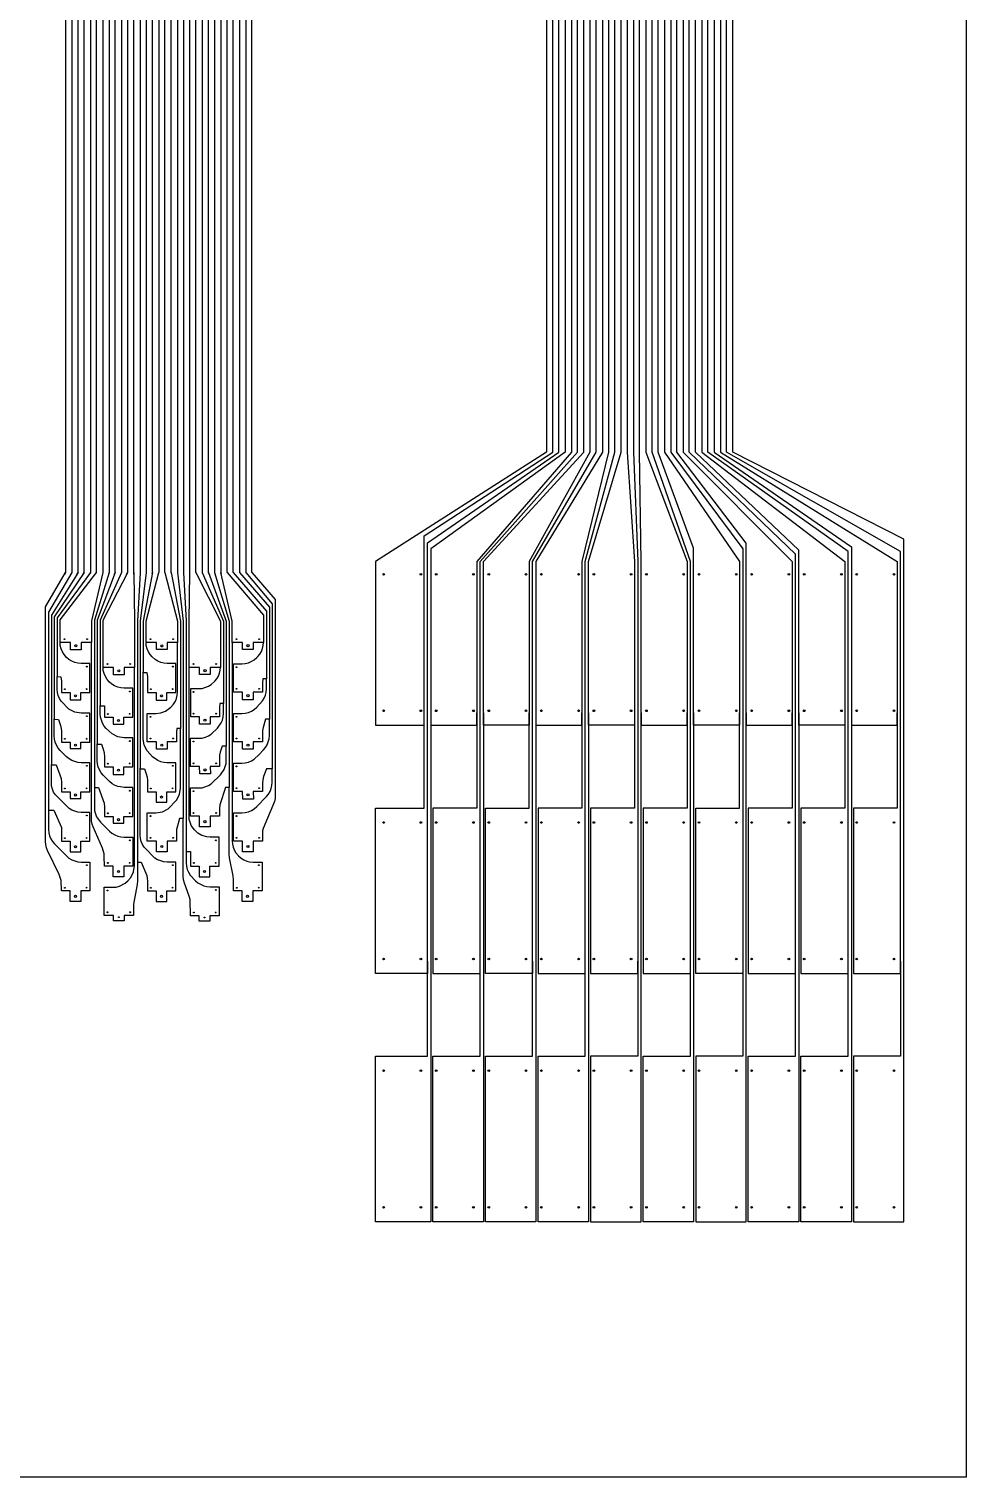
# Model space of a CAD drawing. Header units: inches. Extents: x 12.5 to 52.5, y 12.5 to 82.5.
# Drawn here: x 29.88 to 52.52, y 12.47 to 47.47 of the extents above; entities that cross this region are included whole.
import ezdxf

# ---------------------------------------------------------------- set-up
doc = ezdxf.new("R2010")
doc.units = ezdxf.units.IN
doc.header["$MEASUREMENT"] = 0
doc.layers.add('Foil', color=5, linetype='Continuous')

msp = doc.modelspace()

# ---------------------------------------------------------------- linework, layer by layer
at = {"layer": 'Foil'}
for p, q in [((52.515, 82.466), (52.515, 12.466)), ((42.38, 64.236), (42.38, 37.236)), ((42.53, 37.236), (42.53, 64.236)), ((42.68, 37.236), (42.68, 64.236)), ((42.83, 64.236), (42.83, 37.236)), ((42.98, 64.236), (42.98, 37.236)), ((43.13, 37.236), (43.13, 64.236)), ((43.28, 37.236), (43.28, 64.236)), ((43.43, 64.236), (43.43, 37.236)), ((43.58, 37.236), (43.58, 64.236)), ((43.73, 64.236), (43.73, 37.236)), ((43.88, 64.236), (43.88, 37.236)), ((44.03, 37.236), (44.03, 64.236)), ((44.18, 37.236), (44.18, 64.236)), ((44.33, 64.236), (44.33, 37.236)), ((44.48, 64.236), (44.48, 37.236)), ((44.63, 37.236), (44.63, 64.236)), ((44.78, 64.236), (44.78, 37.236)), ((44.93, 37.236), (44.93, 64.236)), ((45.08, 37.236), (45.08, 64.236)), ((45.23, 64.236), (45.23, 37.236)), ((45.38, 64.236), (45.38, 37.236)), ((45.53, 37.236), (45.53, 64.236)), ((45.68, 64.236), (45.68, 37.236)), ((45.83, 37.236), (45.83, 64.236)), ((45.98, 37.236), (45.98, 64.236)), ((46.13, 64.236), (46.13, 37.236)), ((46.28, 37.236), (46.28, 64.236)), ((46.43, 64.236), (46.43, 37.236)), ((46.58, 64.236), (46.58, 37.236)), ((46.73, 37.236), (46.73, 64.236)), ((46.88, 37.236), (46.88, 64.236)), ((30.762, 61.331), (30.762, 34.331)), ((30.912, 61.331), (30.912, 34.331)), ((31.062, 34.331), (31.062, 61.331)), ((31.212, 34.331), (31.212, 61.331)), ((31.362, 61.331), (31.362, 34.331)), ((31.512, 34.331), (31.512, 61.331)), ((31.662, 61.331), (31.662, 34.331)), ((31.812, 61.331), (31.812, 34.331)), ((31.962, 34.331), (31.962, 61.331)), ((32.112, 61.331), (32.112, 34.331)), ((32.262, 34.331), (32.262, 61.331)), ((32.412, 34.331), (32.412, 61.331)), ((32.562, 61.331), (32.562, 34.331)), ((32.712, 61.331), (32.712, 34.331)), ((32.862, 34.331), (32.862, 61.331)), ((33.012, 61.331), (33.012, 34.331)), ((33.162, 34.331), (33.162, 61.331)), ((33.312, 34.331), (33.312, 61.331)), ((33.462, 61.331), (33.462, 34.331)), ((33.612, 61.331), (33.612, 34.331)), ((33.762, 34.331), (33.762, 61.331)), ((33.912, 34.331), (33.912, 61.331)), ((34.062, 61.331), (34.062, 34.331)), ((34.212, 34.331), (34.212, 61.331)), ((34.362, 61.331), (34.362, 34.331)), ((34.512, 61.331), (34.512, 34.331)), ((34.662, 34.331), (34.662, 61.331)), ((34.812, 34.331), (34.812, 61.331)), ((34.962, 61.331), (34.962, 34.331)), ((35.112, 61.331), (35.112, 34.331)), ((35.262, 34.331), (35.262, 61.331)), ((42.38, 37.236), (38.245, 34.598)), ((39.425, 35.215), (42.53, 37.236)), ((39.505, 35.048), (42.68, 37.236)), ((42.83, 37.236), (39.585, 34.897)), ((42.98, 37.236), (40.695, 34.598)), ((40.775, 34.598), (43.13, 37.236)), ((40.855, 34.598), (43.28, 37.236)), ((43.43, 37.236), (41.965, 34.598)), ((42.045, 34.598), (43.58, 37.236)), ((43.73, 37.236), (42.125, 34.598)), ((43.88, 37.236), (43.235, 34.598)), ((43.315, 34.598), (44.03, 37.236)), ((43.395, 34.598), (44.18, 37.236)), ((44.33, 37.236), (44.505, 34.598)), ((44.48, 37.236), (44.585, 34.598)), ((44.665, 34.598), (44.63, 37.236)), ((44.78, 37.236), (45.775, 34.598)), ((45.855, 34.598), (44.93, 37.236)), ((45.935, 34.917), (45.08, 37.236)), ((45.23, 37.236), (47.045, 34.598)), ((45.38, 37.236), (47.125, 34.897)), ((47.205, 35.037), (45.53, 37.236)), ((45.68, 37.236), (48.315, 34.598)), ((48.395, 34.768), (45.83, 37.236)), ((48.475, 34.869), (45.98, 37.236)), ((46.13, 37.236), (49.585, 34.598)), ((49.665, 34.837), (46.28, 37.236)), ((46.43, 37.236), (49.745, 34.945)), ((46.58, 37.236), (50.855, 34.598)), ((50.935, 34.835), (46.73, 37.236)), ((51.015, 35.132), (46.88, 37.236)), ((39.425, 30.636), (39.425, 35.215)), ((39.505, 24.636), (39.505, 35.048)), ((47.205, 30.636), (47.205, 35.037)), ((51.015, 18.636), (51.015, 35.132)), ((39.585, 34.897), (39.585, 30.636)), ((45.935, 30.636), (45.935, 34.917)), ((47.125, 34.897), (47.125, 24.636)), ((48.395, 24.636), (48.395, 34.768)), ((48.475, 30.636), (48.475, 34.869)), ((49.665, 24.636), (49.665, 34.837)), ((49.745, 34.945), (49.745, 30.636)), ((50.935, 24.636), (50.935, 34.835)), ((30.277, 33.501), (30.762, 34.331)), ((30.912, 34.331), (30.348, 33.373)), ((31.062, 34.331), (30.418, 33.298)), ((31.212, 34.331), (30.488, 33.258)), ((31.362, 34.331), (30.558, 33.233)), ((30.628, 33.185), (31.512, 34.331)), ((30.762, 34.331), (30.737, 34.288)), ((30.912, 34.331), (30.884, 34.283)), ((31.03, 34.28), (31.062, 34.331)), ((31.187, 34.293), (31.212, 34.331)), ((31.362, 34.331), (31.327, 34.283)), ((31.662, 34.331), (31.387, 33.163)), ((31.812, 34.331), (31.457, 33.174)), ((31.49, 34.302), (31.512, 34.331)), ((31.962, 34.331), (31.527, 33.178)), ((32.112, 34.331), (31.597, 33.174)), ((31.662, 34.331), (31.653, 34.291)), ((31.667, 33.174), (32.262, 34.331)), ((31.812, 34.331), (31.802, 34.297)), ((31.946, 34.289), (31.962, 34.331)), ((32.112, 34.331), (32.098, 34.299)), ((32.237, 34.283), (32.262, 34.331)), ((32.412, 34.286), (32.412, 34.331)), ((32.412, 34.331), (32.426, 33.151)), ((32.562, 34.331), (32.496, 33.151)), ((32.562, 34.331), (32.56, 34.293)), ((32.712, 34.331), (32.566, 33.151)), ((32.862, 34.331), (32.636, 33.151)), ((32.706, 33.151), (33.012, 34.331)), ((32.712, 34.331), (32.708, 34.299)), ((32.856, 34.298), (32.862, 34.331)), ((33.012, 34.331), (33.006, 34.31)), ((33.167, 34.312), (33.162, 34.331)), ((33.162, 34.331), (33.465, 33.151)), ((33.315, 34.312), (33.312, 34.331)), ((33.312, 34.331), (33.535, 33.151)), ((33.462, 34.331), (33.464, 34.31)), ((33.462, 34.331), (33.605, 33.151)), ((33.612, 34.331), (33.613, 34.315)), ((33.612, 34.331), (33.675, 33.151)), ((33.745, 33.151), (33.762, 34.331)), ((33.762, 34.321), (33.762, 34.331)), ((33.92, 34.315), (33.912, 34.331)), ((33.912, 34.331), (34.504, 33.151)), ((34.062, 34.331), (34.071, 34.31)), ((34.062, 34.331), (34.574, 33.151)), ((34.221, 34.307), (34.212, 34.331)), ((34.212, 34.331), (34.644, 33.151)), ((34.362, 34.331), (34.369, 34.306)), ((34.362, 34.331), (34.714, 33.151)), ((34.512, 34.331), (34.518, 34.302)), ((34.784, 33.151), (34.512, 34.331)), ((34.673, 34.318), (34.662, 34.331)), ((34.662, 34.331), (35.544, 33.298)), ((34.826, 34.314), (34.812, 34.331)), ((34.812, 34.331), (35.614, 33.395)), ((34.962, 34.331), (34.977, 34.313)), ((34.962, 34.331), (35.684, 33.492)), ((35.112, 34.331), (35.128, 34.312)), ((35.112, 34.331), (35.754, 33.575)), ((35.298, 34.289), (35.262, 34.331)), ((35.262, 34.331), (35.824, 33.672)), ((38.245, 34.598), (38.245, 30.636)), ((40.695, 34.598), (40.695, 30.636)), ((40.775, 24.636), (40.775, 34.598)), ((40.855, 30.636), (40.855, 34.598)), ((41.965, 34.598), (41.965, 30.636)), ((42.045, 24.636), (42.045, 34.598)), ((42.125, 34.598), (42.125, 30.636)), ((43.235, 34.598), (43.235, 30.636)), ((43.315, 24.636), (43.315, 34.598)), ((43.395, 30.636), (43.395, 34.598)), ((44.505, 34.598), (44.505, 30.636)), ((44.585, 34.598), (44.585, 24.636)), ((44.665, 30.636), (44.665, 34.598)), ((45.775, 34.598), (45.775, 30.636)), ((45.855, 24.636), (45.855, 34.598)), ((47.045, 34.598), (47.045, 30.636)), ((48.315, 34.598), (48.315, 30.636)), ((49.585, 34.598), (49.585, 30.636)), ((50.855, 34.598), (50.855, 30.636)), ((35.824, 33.672), (35.824, 28.933)), ((30.277, 27.826), (30.277, 33.501)), ((30.348, 33.373), (30.348, 28.581)), ((30.418, 33.298), (30.418, 29.68)), ((30.488, 33.258), (30.488, 30.78)), ((35.544, 33.298), (35.543, 32.636)), ((35.614, 33.395), (35.614, 31.759)), ((35.684, 33.492), (35.684, 30.78)), ((35.754, 33.575), (35.754, 29.581)), ((30.558, 33.233), (30.558, 31.812)), ((30.628, 32.636), (30.628, 33.185)), ((31.387, 33.163), (31.387, 32.636)), ((31.457, 33.174), (31.457, 29.13)), ((31.527, 33.178), (31.527, 30.18)), ((31.597, 33.174), (31.597, 31.104)), ((31.667, 32.036), (31.667, 33.174)), ((32.426, 33.151), (32.426, 32.036)), ((32.496, 33.151), (32.497, 27.33)), ((32.566, 33.151), (32.566, 29.581)), ((32.636, 33.151), (32.636, 31.911)), ((32.706, 32.635), (32.706, 33.151)), ((33.465, 33.151), (33.465, 32.636)), ((33.535, 33.151), (33.535, 30.559)), ((33.605, 33.151), (33.605, 28.38)), ((33.675, 33.151), (33.675, 27.588)), ((33.745, 32.036), (33.745, 33.151)), ((34.504, 33.151), (34.504, 32.036)), ((34.574, 33.151), (34.574, 31.159)), ((34.644, 33.151), (34.644, 30.13)), ((34.714, 33.151), (34.714, 29.13)), ((34.784, 32.636), (34.784, 33.151)), ((30.628, 32.636), (30.628, 32.639)), ((30.634, 32.561), (30.628, 32.636)), ((30.88, 32.636), (30.628, 32.636)), ((30.652, 32.486), (30.634, 32.561)), ((30.88, 32.458), (30.88, 32.636)), ((31.387, 32.636), (31.137, 32.636)), ((31.137, 32.636), (31.137, 32.458)), ((31.387, 32.636), (31.387, 32.649)), ((31.387, 28.385), (31.387, 32.636)), ((32.706, 32.635), (32.706, 32.637)), ((32.958, 32.636), (32.706, 32.635)), ((32.712, 32.562), (32.706, 32.635)), ((32.731, 32.485), (32.712, 32.562)), ((32.958, 32.468), (32.958, 32.636)), ((33.465, 32.636), (33.215, 32.636)), ((33.215, 32.636), (33.215, 32.468)), ((33.465, 32.636), (33.465, 32.651)), ((33.465, 31.445), (33.465, 32.636)), ((34.784, 32.644), (34.784, 27.84)), ((35.037, 32.636), (34.784, 32.636)), ((35.038, 32.466), (35.037, 32.636)), ((35.543, 32.636), (35.294, 32.636)), ((35.294, 32.636), (35.294, 32.466)), ((35.52, 32.493), (35.537, 32.566)), ((35.537, 32.566), (35.543, 32.636)), ((35.543, 32.636), (35.543, 32.64)), ((30.683, 32.412), (30.652, 32.486)), ((30.724, 32.345), (30.683, 32.412)), ((30.783, 32.277), (30.724, 32.345)), ((30.843, 32.227), (30.783, 32.277)), ((30.91, 32.185), (30.843, 32.227)), ((31.137, 32.458), (30.88, 32.458)), ((32.761, 32.412), (32.731, 32.485)), ((32.802, 32.345), (32.761, 32.412)), ((32.852, 32.287), (32.802, 32.345)), ((32.922, 32.226), (32.852, 32.287)), ((32.988, 32.186), (32.922, 32.226)), ((33.215, 32.468), (32.958, 32.468)), ((35.294, 32.466), (35.038, 32.466)), ((35.259, 32.182), (35.32, 32.22)), ((35.32, 32.22), (35.379, 32.273)), ((35.379, 32.273), (35.403, 32.297)), ((35.403, 32.297), (35.452, 32.356)), ((35.452, 32.356), (35.491, 32.421)), ((35.491, 32.421), (35.52, 32.493)), ((30.983, 32.155), (30.91, 32.185)), ((31.059, 32.137), (30.983, 32.155)), ((31.137, 32.131), (31.059, 32.137)), ((31.35, 32.131), (31.137, 32.131)), ((31.35, 31.431), (31.35, 32.131)), ((31.667, 32.036), (31.667, 32.046)), ((31.673, 31.961), (31.667, 32.036)), ((31.919, 32.036), (31.667, 32.036)), ((31.692, 31.885), (31.673, 31.961)), ((31.722, 31.811), (31.692, 31.885)), ((31.92, 31.859), (31.919, 32.036)), ((32.177, 31.859), (31.92, 31.859)), ((32.426, 32.036), (32.176, 32.036)), ((32.176, 32.036), (32.177, 31.859)), ((32.426, 32.036), (32.426, 32.045)), ((32.426, 27.245), (32.426, 32.036)), ((32.636, 31.911), (32.636, 31.924)), ((32.636, 30.31), (32.636, 31.911)), ((32.636, 31.911), (32.728, 31.909)), ((32.728, 31.909), (32.738, 31.806)), ((33.061, 32.155), (32.988, 32.186)), ((33.138, 32.137), (33.061, 32.155)), ((33.216, 32.131), (33.138, 32.137)), ((33.428, 32.131), (33.216, 32.131)), ((33.428, 31.431), (33.428, 32.131)), ((33.745, 32.036), (33.745, 32.04)), ((33.745, 28.44), (33.745, 32.036)), ((33.998, 32.036), (33.745, 32.036)), ((34, 31.867), (33.998, 32.036)), ((34.257, 31.867), (34, 31.867)), ((34.504, 32.036), (34.255, 32.036)), ((34.255, 32.036), (34.257, 31.867)), ((34.452, 31.822), (34.481, 31.893)), ((34.481, 31.893), (34.499, 31.97)), ((34.499, 31.97), (34.504, 32.036)), ((34.504, 32.036), (34.504, 32.042)), ((34.821, 31.436), (34.821, 32.121)), ((34.821, 32.121), (35.02, 32.121)), ((35.02, 32.121), (35.1, 32.127)), ((35.1, 32.127), (35.177, 32.146)), ((35.177, 32.146), (35.259, 32.182)), ((30.558, 31.812), (30.558, 31.818)), ((30.558, 31.51), (30.558, 31.812)), ((30.558, 31.812), (30.649, 31.81)), ((30.564, 31.432), (30.558, 31.51)), ((30.649, 31.81), (30.66, 31.704)), ((30.66, 31.704), (30.66, 31.431)), ((31.763, 31.745), (31.722, 31.811)), ((31.823, 31.677), (31.763, 31.745)), ((31.882, 31.626), (31.823, 31.677)), ((31.945, 31.588), (31.882, 31.626)), ((32.023, 31.555), (31.945, 31.588)), ((32.098, 31.537), (32.023, 31.555)), ((32.177, 31.531), (32.098, 31.537)), ((32.389, 31.531), (32.177, 31.531)), ((32.389, 30.831), (32.389, 31.531)), ((32.738, 31.806), (32.738, 31.431)), ((33.785, 30.836), (33.785, 31.521)), ((33.785, 31.521), (33.981, 31.521)), ((33.981, 31.521), (34.061, 31.527)), ((34.061, 31.527), (34.213, 31.578)), ((34.213, 31.578), (34.279, 31.619)), ((34.279, 31.619), (34.367, 31.701)), ((34.367, 31.701), (34.413, 31.757)), ((34.413, 31.757), (34.452, 31.822)), ((35.525, 31.758), (35.517, 31.667)), ((35.517, 31.667), (35.517, 31.436)), ((35.614, 31.759), (35.525, 31.758)), ((35.605, 31.429), (35.614, 31.517)), ((35.614, 31.759), (35.614, 31.764)), ((35.614, 31.517), (35.614, 31.759)), ((30.583, 31.354), (30.564, 31.432)), ((30.612, 31.283), (30.583, 31.354)), ((30.654, 31.215), (30.612, 31.283)), ((30.843, 31.027), (30.654, 31.215)), ((30.66, 31.431), (30.87, 31.431)), ((30.87, 31.431), (30.869, 31.249)), ((30.869, 31.249), (31.126, 31.249)), ((31.126, 31.249), (31.127, 31.431)), ((31.127, 31.431), (31.35, 31.431)), ((32.738, 31.431), (32.948, 31.431)), ((32.948, 31.431), (32.95, 31.245)), ((32.95, 31.245), (33.207, 31.245)), ((33.207, 31.245), (33.205, 31.431)), ((33.205, 31.431), (33.428, 31.431)), ((33.301, 31.073), (33.369, 31.15)), ((33.369, 31.15), (33.413, 31.222)), ((33.413, 31.222), (33.439, 31.286)), ((33.439, 31.286), (33.459, 31.366)), ((33.459, 31.366), (33.465, 31.445)), ((34.486, 31.159), (34.478, 31.067)), ((34.574, 31.159), (34.486, 31.159)), ((34.574, 31.159), (34.574, 31.184)), ((34.574, 30.917), (34.574, 31.159)), ((35.037, 31.436), (34.821, 31.436)), ((35.039, 31.252), (35.037, 31.436)), ((35.296, 31.252), (35.039, 31.252)), ((35.517, 31.436), (35.294, 31.436)), ((35.294, 31.436), (35.296, 31.252)), ((35.379, 31.073), (35.521, 31.227)), ((35.521, 31.227), (35.561, 31.294)), ((35.561, 31.294), (35.59, 31.365)), ((35.59, 31.365), (35.605, 31.429)), ((30.982, 30.956), (30.843, 31.027)), ((31.137, 30.931), (30.982, 30.956)), ((31.35, 30.931), (31.137, 30.931)), ((31.35, 30.231), (31.35, 30.931)), ((31.597, 31.104), (31.597, 31.116)), ((31.597, 30.91), (31.597, 31.104)), ((31.597, 31.104), (31.699, 31.104)), ((31.603, 30.832), (31.597, 30.91)), ((31.651, 30.683), (31.603, 30.832)), ((31.699, 31.104), (31.699, 30.831)), ((31.699, 30.831), (31.909, 30.831)), ((31.909, 30.831), (31.911, 30.663)), ((32.167, 30.663), (32.166, 30.831)), ((32.166, 30.831), (32.389, 30.831)), ((32.733, 30.236), (32.733, 30.921)), ((32.733, 30.921), (32.942, 30.921)), ((32.942, 30.921), (33.065, 30.938)), ((33.065, 30.938), (33.172, 30.977)), ((33.172, 30.977), (33.243, 31.022)), ((33.243, 31.022), (33.301, 31.073)), ((33.998, 30.836), (33.785, 30.836)), ((33.998, 30.664), (33.998, 30.836)), ((34.478, 30.836), (34.255, 30.836)), ((34.255, 30.836), (34.255, 30.664)), ((34.478, 31.067), (34.478, 30.836)), ((34.55, 30.763), (34.569, 30.841)), ((34.569, 30.841), (34.574, 30.917)), ((34.821, 30.236), (34.821, 30.921)), ((34.821, 30.921), (35.02, 30.921)), ((35.02, 30.921), (35.101, 30.927)), ((35.101, 30.927), (35.178, 30.946)), ((35.178, 30.946), (35.253, 30.978)), ((35.253, 30.978), (35.319, 31.02)), ((35.319, 31.02), (35.379, 31.073)), ((39.425, 30.636), (39.425, 30.936)), ((39.585, 30.936), (39.585, 30.636)), ((40.695, 30.636), (40.695, 30.936)), ((40.855, 30.936), (40.855, 30.636)), ((41.965, 30.636), (41.965, 30.936)), ((42.125, 30.936), (42.125, 30.636)), ((43.235, 30.636), (43.235, 30.936)), ((43.395, 30.936), (43.395, 30.636)), ((44.505, 30.936), (44.505, 30.636)), ((44.665, 30.936), (44.665, 30.636)), ((45.775, 30.636), (45.775, 30.936)), ((45.935, 30.936), (45.935, 30.636)), ((47.045, 30.636), (47.045, 30.936)), ((47.205, 30.936), (47.205, 30.636)), ((48.315, 30.636), (48.315, 30.936)), ((48.475, 30.936), (48.475, 30.636)), ((49.585, 30.936), (49.585, 30.636)), ((49.745, 30.936), (49.745, 30.636)), ((50.855, 30.636), (50.855, 30.936)), ((30.488, 30.78), (30.488, 30.789)), ((30.488, 30.38), (30.488, 30.78)), ((30.488, 30.78), (30.59, 30.779)), ((30.59, 30.779), (30.637, 30.632)), ((30.637, 30.632), (30.654, 30.558)), ((30.654, 30.558), (30.66, 30.482)), ((30.66, 30.482), (30.66, 30.231)), ((31.693, 30.616), (31.651, 30.683)), ((31.743, 30.557), (31.693, 30.616)), ((31.883, 30.426), (31.743, 30.557)), ((31.911, 30.663), (32.167, 30.663)), ((33.447, 30.559), (33.438, 30.467)), ((33.438, 30.467), (33.438, 30.236)), ((33.535, 30.559), (33.447, 30.559)), ((33.535, 30.559), (33.535, 30.564)), ((33.535, 29.117), (33.535, 30.559)), ((34.255, 30.664), (33.998, 30.664)), ((34.279, 30.419), (34.433, 30.569)), ((34.433, 30.569), (34.523, 30.696)), ((34.523, 30.696), (34.55, 30.763)), ((35.521, 30.512), (35.517, 30.444)), ((35.536, 30.58), (35.521, 30.512)), ((35.592, 30.78), (35.536, 30.58)), ((35.684, 30.78), (35.592, 30.78)), ((35.684, 30.78), (35.684, 30.792)), ((35.684, 30.389), (35.684, 30.78)), ((38.245, 30.636), (39.425, 30.636)), ((39.425, 28.636), (39.425, 30.636)), ((39.585, 30.636), (40.695, 30.636)), ((39.585, 30.636), (39.585, 18.636)), ((40.695, 30.636), (40.695, 28.636)), ((40.855, 30.636), (40.855, 18.636)), ((41.965, 30.636), (40.855, 30.636)), ((41.965, 28.636), (41.965, 30.636)), ((42.125, 30.636), (42.125, 18.636)), ((42.125, 30.636), (43.235, 30.636)), ((43.235, 30.636), (43.235, 28.636)), ((44.505, 30.636), (43.395, 30.636)), ((43.395, 30.636), (43.395, 18.636)), ((44.505, 30.636), (44.505, 28.636)), ((44.665, 18.636), (44.665, 30.636)), ((44.665, 30.636), (45.775, 30.636)), ((45.775, 30.636), (45.775, 28.636)), ((47.045, 30.636), (45.935, 30.636)), ((45.935, 30.636), (45.935, 18.636)), ((47.045, 28.636), (47.045, 30.636)), ((47.205, 18.636), (47.205, 30.636)), ((47.205, 30.636), (48.315, 30.636)), ((48.315, 30.636), (48.315, 28.636)), ((49.585, 30.636), (48.475, 30.636)), ((48.475, 30.636), (48.475, 18.636)), ((49.585, 30.636), (49.585, 28.636)), ((49.745, 30.636), (49.745, 18.636)), ((49.745, 30.636), (50.855, 30.636)), ((50.855, 30.636), (50.855, 28.636)), ((30.494, 30.301), (30.488, 30.38)), ((30.513, 30.224), (30.494, 30.301)), ((30.543, 30.152), (30.513, 30.224)), ((30.584, 30.085), (30.543, 30.152)), ((30.66, 30.231), (30.87, 30.231)), ((30.87, 30.231), (30.87, 30.077)), ((31.127, 30.077), (31.127, 30.231)), ((31.127, 30.231), (31.35, 30.231)), ((31.527, 30.18), (31.527, 30.191)), ((31.527, 29.78), (31.527, 30.18)), ((31.527, 30.18), (31.626, 30.18)), ((31.626, 30.18), (31.674, 30.036)), ((32.022, 30.355), (31.883, 30.426)), ((32.176, 30.331), (32.022, 30.355)), ((32.389, 30.331), (32.176, 30.331)), ((32.389, 29.631), (32.389, 30.331)), ((32.661, 30.154), (32.636, 30.31)), ((32.732, 30.016), (32.661, 30.154)), ((32.958, 30.236), (32.733, 30.236)), ((32.96, 30.057), (32.958, 30.236)), ((33.438, 30.236), (33.215, 30.236)), ((33.215, 30.236), (33.217, 30.057)), ((33.782, 29.636), (33.782, 30.321)), ((33.782, 30.321), (33.981, 30.321)), ((33.981, 30.321), (34.061, 30.327)), ((34.061, 30.327), (34.139, 30.346)), ((34.139, 30.346), (34.212, 30.377)), ((34.212, 30.377), (34.279, 30.419)), ((34.542, 30.13), (34.498, 29.983)), ((34.644, 30.13), (34.542, 30.13)), ((34.644, 30.13), (34.644, 30.138)), ((34.644, 29.789), (34.644, 30.13)), ((35.037, 30.236), (34.821, 30.236)), ((35.037, 30.055), (35.037, 30.236)), ((35.517, 30.236), (35.294, 30.236)), ((35.294, 30.236), (35.294, 30.055)), ((35.517, 30.444), (35.517, 30.236)), ((35.591, 30.099), (35.632, 30.167)), ((35.632, 30.167), (35.659, 30.234)), ((35.659, 30.234), (35.677, 30.311)), ((35.677, 30.311), (35.684, 30.389)), ((30.634, 30.027), (30.584, 30.085)), ((30.783, 29.877), (30.634, 30.027)), ((30.844, 29.826), (30.783, 29.877)), ((30.909, 29.786), (30.844, 29.826)), ((30.87, 30.077), (31.127, 30.077)), ((31.06, 29.737), (30.909, 29.786)), ((31.533, 29.701), (31.527, 29.78)), ((31.674, 30.036), (31.692, 29.961)), ((31.692, 29.961), (31.699, 29.879)), ((31.699, 29.879), (31.699, 29.631)), ((32.862, 29.877), (32.732, 30.016)), ((32.988, 29.786), (32.862, 29.877)), ((33.217, 30.057), (32.96, 30.057)), ((33.061, 29.755), (32.988, 29.786)), ((33.137, 29.737), (33.061, 29.755)), ((34.483, 29.913), (34.478, 29.841)), ((34.478, 29.841), (34.478, 29.636)), ((34.498, 29.983), (34.483, 29.913)), ((34.639, 29.713), (34.644, 29.789)), ((35.294, 30.055), (35.037, 30.055)), ((35.178, 29.746), (35.251, 29.777)), ((35.251, 29.777), (35.319, 29.82)), ((35.319, 29.82), (35.436, 29.931)), ((35.436, 29.931), (35.543, 30.041)), ((35.543, 30.041), (35.591, 30.099)), ((30.418, 29.68), (30.418, 29.691)), ((30.418, 29.25), (30.418, 29.68)), ((30.418, 29.68), (30.53, 29.68)), ((30.53, 29.68), (30.625, 29.441)), ((30.625, 29.441), (30.651, 29.349)), ((31.137, 29.731), (31.06, 29.737)), ((31.35, 29.731), (31.137, 29.731)), ((31.35, 29.031), (31.35, 29.731)), ((31.552, 29.625), (31.533, 29.701)), ((31.623, 29.485), (31.552, 29.625)), ((31.673, 29.427), (31.623, 29.485)), ((31.823, 29.277), (31.673, 29.427)), ((31.699, 29.631), (31.909, 29.631)), ((31.909, 29.631), (31.908, 29.449)), ((31.908, 29.449), (32.165, 29.449)), ((32.165, 29.449), (32.166, 29.631)), ((32.166, 29.631), (32.389, 29.631)), ((32.566, 29.581), (32.566, 29.597)), ((32.566, 27.98), (32.566, 29.581)), ((32.566, 29.581), (32.67, 29.58)), ((32.67, 29.58), (32.711, 29.463)), ((32.711, 29.463), (32.731, 29.382)), ((33.216, 29.731), (33.137, 29.737)), ((33.428, 29.731), (33.216, 29.731)), ((33.428, 29.031), (33.428, 29.731)), ((33.998, 29.636), (33.782, 29.636)), ((34.003, 29.459), (33.998, 29.636)), ((34.26, 29.459), (34.003, 29.459)), ((34.478, 29.636), (34.255, 29.636)), ((34.255, 29.636), (34.26, 29.459)), ((34.28, 29.22), (34.503, 29.441)), ((34.503, 29.441), (34.592, 29.566)), ((34.592, 29.566), (34.639, 29.713)), ((34.821, 29.036), (34.821, 29.721)), ((34.821, 29.721), (35.02, 29.721)), ((35.02, 29.721), (35.1, 29.727)), ((35.1, 29.727), (35.178, 29.746)), ((35.612, 29.58), (35.546, 29.394)), ((35.754, 29.581), (35.612, 29.58)), ((35.754, 29.581), (35.754, 29.585)), ((35.754, 29.261), (35.754, 29.581)), ((30.424, 29.172), (30.418, 29.25)), ((30.443, 29.094), (30.424, 29.172)), ((30.473, 29.022), (30.443, 29.094)), ((30.651, 29.349), (30.66, 29.256)), ((30.66, 29.256), (30.66, 29.031)), ((31.457, 29.139), (31.457, 28.65)), ((31.457, 29.13), (31.553, 29.13)), ((31.553, 29.13), (31.691, 28.75)), ((31.885, 29.224), (31.823, 29.277)), ((31.947, 29.187), (31.885, 29.224)), ((32.022, 29.155), (31.947, 29.187)), ((32.088, 29.145), (32.022, 29.155)), ((32.177, 29.131), (32.088, 29.145)), ((32.389, 29.131), (32.177, 29.131)), ((32.389, 28.431), (32.389, 29.131)), ((32.731, 29.382), (32.738, 29.299)), ((32.738, 29.299), (32.738, 29.031)), ((33.512, 28.966), (33.535, 29.117)), ((33.782, 28.436), (33.782, 29.121)), ((33.782, 29.121), (33.981, 29.121)), ((33.981, 29.121), (34.062, 29.127)), ((34.062, 29.127), (34.213, 29.178)), ((34.213, 29.178), (34.28, 29.22)), ((34.622, 29.13), (34.485, 28.713)), ((34.714, 29.13), (34.622, 29.13)), ((34.714, 29.13), (34.714, 29.139)), ((34.714, 27.528), (34.714, 29.13)), ((35.524, 29.314), (35.517, 29.227)), ((35.517, 29.227), (35.517, 29.036)), ((35.546, 29.394), (35.524, 29.314)), ((35.7, 29.036), (35.73, 29.11)), ((35.73, 29.11), (35.748, 29.184)), ((35.748, 29.184), (35.754, 29.261)), ((30.514, 28.955), (30.473, 29.022)), ((30.845, 28.625), (30.514, 28.955)), ((30.66, 29.031), (30.87, 29.031)), ((30.87, 29.031), (30.869, 28.867)), ((30.869, 28.867), (31.126, 28.867)), ((31.126, 28.867), (31.127, 29.031)), ((31.127, 29.031), (31.35, 29.031)), ((31.691, 28.75), (31.699, 28.659)), ((32.738, 29.031), (32.948, 29.031)), ((32.948, 29.031), (32.948, 28.776)), ((32.948, 28.776), (33.205, 28.776)), ((33.205, 28.776), (33.205, 29.031)), ((33.205, 29.031), (33.428, 29.031)), ((33.241, 28.62), (33.444, 28.829)), ((33.444, 28.829), (33.512, 28.966)), ((34.485, 28.713), (34.478, 28.627)), ((35.037, 29.036), (34.821, 29.036)), ((35.042, 28.852), (35.037, 29.036)), ((35.298, 28.852), (35.042, 28.852)), ((35.517, 29.036), (35.294, 29.036)), ((35.294, 29.036), (35.298, 28.852)), ((35.379, 28.673), (35.613, 28.913)), ((35.805, 28.797), (35.535, 28.144)), ((35.613, 28.913), (35.662, 28.973)), ((35.662, 28.973), (35.7, 29.036)), ((35.824, 28.866), (35.805, 28.797)), ((35.824, 28.933), (35.824, 28.866)), ((30.348, 28.59), (30.348, 28.12)), ((30.348, 28.581), (30.479, 28.581)), ((30.479, 28.581), (30.66, 28.169)), ((30.912, 28.584), (30.845, 28.625)), ((30.982, 28.556), (30.912, 28.584)), ((31.058, 28.537), (30.982, 28.556)), ((31.137, 28.531), (31.058, 28.537)), ((31.35, 28.531), (31.137, 28.531)), ((31.35, 27.831), (31.35, 28.531)), ((31.391, 28.321), (31.387, 28.385)), ((31.457, 28.65), (31.463, 28.572)), ((31.463, 28.572), (31.482, 28.495)), ((31.482, 28.495), (31.512, 28.422)), ((31.512, 28.422), (31.553, 28.356)), ((31.553, 28.356), (31.603, 28.297)), ((31.699, 28.659), (31.699, 28.431)), ((31.699, 28.431), (31.909, 28.431)), ((31.909, 28.431), (31.909, 28.267)), ((32.166, 28.267), (32.166, 28.431)), ((32.166, 28.431), (32.389, 28.431)), ((32.733, 27.836), (32.733, 28.521)), ((32.733, 28.521), (32.942, 28.521)), ((32.942, 28.521), (33.1, 28.546)), ((33.1, 28.546), (33.241, 28.62)), ((33.51, 28.38), (33.456, 28.177)), ((33.605, 28.38), (33.51, 28.38)), ((33.605, 28.38), (33.605, 28.384)), ((33.605, 26.988), (33.605, 28.38)), ((33.751, 28.362), (33.745, 28.44)), ((33.778, 28.266), (33.751, 28.362)), ((33.998, 28.436), (33.782, 28.436)), ((33.998, 28.181), (33.998, 28.436)), ((34.478, 28.436), (34.255, 28.436)), ((34.255, 28.436), (34.255, 28.181)), ((34.478, 28.627), (34.478, 28.436)), ((34.821, 28.52), (35.02, 28.521)), ((34.821, 27.835), (34.821, 28.52)), ((35.02, 28.521), (35.1, 28.527)), ((35.1, 28.527), (35.178, 28.546)), ((35.178, 28.546), (35.252, 28.578)), ((35.252, 28.578), (35.319, 28.62)), ((35.319, 28.62), (35.379, 28.673)), ((38.245, 24.636), (38.245, 28.636)), ((38.245, 28.636), (39.425, 28.636)), ((40.695, 28.636), (39.635, 28.636)), ((39.635, 28.636), (39.635, 24.636)), ((40.905, 24.636), (40.905, 28.636)), ((40.905, 28.636), (41.965, 28.636)), ((43.235, 28.636), (42.175, 28.636)), ((42.175, 28.636), (42.175, 24.636)), ((44.505, 28.636), (43.445, 28.636)), ((43.445, 28.636), (43.445, 24.636)), ((45.775, 28.636), (44.715, 28.636)), ((44.715, 28.636), (44.715, 24.636)), ((45.985, 24.636), (45.985, 28.636)), ((45.985, 28.636), (47.045, 28.636)), ((48.315, 28.636), (47.255, 28.636)), ((47.255, 28.636), (47.255, 24.636)), ((49.585, 28.636), (48.525, 28.636)), ((48.525, 28.636), (48.525, 24.636)), ((50.855, 28.636), (49.795, 28.636)), ((49.795, 28.636), (49.795, 24.636)), ((30.348, 28.12), (30.354, 28.04)), ((30.354, 28.04), (30.373, 27.964)), ((30.66, 28.169), (30.66, 27.831)), ((31.406, 28.249), (31.391, 28.321)), ((31.429, 28.185), (31.406, 28.249)), ((31.657, 27.663), (31.429, 28.185)), ((31.603, 28.297), (31.823, 28.077)), ((31.823, 28.077), (31.882, 28.027)), ((31.882, 28.027), (31.949, 27.986)), ((31.909, 28.267), (32.166, 28.267)), ((33.443, 28.113), (33.438, 28.047)), ((33.438, 28.047), (33.438, 27.836)), ((33.456, 28.177), (33.443, 28.113)), ((33.799, 28.214), (33.778, 28.266)), ((33.872, 28.11), (33.799, 28.214)), ((33.96, 28.027), (33.872, 28.11)), ((34.056, 27.974), (33.96, 28.027)), ((34.255, 28.181), (33.998, 28.181)), ((35.522, 28.011), (35.517, 27.836)), ((35.535, 28.144), (35.522, 28.081)), ((35.522, 28.081), (35.522, 28.011)), ((30.283, 27.751), (30.277, 27.826)), ((30.3, 27.677), (30.283, 27.751)), ((30.327, 27.607), (30.3, 27.677)), ((30.373, 27.964), (30.403, 27.892)), ((30.403, 27.892), (30.444, 27.825)), ((30.444, 27.825), (30.49, 27.77)), ((30.49, 27.77), (30.843, 27.427)), ((30.66, 27.831), (30.87, 27.831)), ((30.87, 27.831), (30.87, 27.576)), ((31.127, 27.576), (31.127, 27.831)), ((31.127, 27.831), (31.35, 27.831)), ((31.695, 27.53), (31.657, 27.663)), ((31.949, 27.986), (32.022, 27.955)), ((32.022, 27.955), (32.098, 27.937)), ((32.098, 27.937), (32.177, 27.931)), ((32.177, 27.931), (32.389, 27.931)), ((32.389, 27.931), (32.389, 27.231)), ((32.572, 27.901), (32.566, 27.98)), ((32.591, 27.824), (32.572, 27.901)), ((32.621, 27.752), (32.591, 27.824)), ((32.662, 27.686), (32.621, 27.752)), ((32.673, 27.675), (32.662, 27.686)), ((32.921, 27.426), (32.673, 27.675)), ((32.958, 27.836), (32.733, 27.836)), ((32.958, 27.581), (32.958, 27.836)), ((33.438, 27.836), (33.215, 27.836)), ((33.215, 27.836), (33.215, 27.581)), ((34.177, 27.937), (34.056, 27.974)), ((34.255, 27.931), (34.177, 27.937)), ((34.468, 27.931), (34.255, 27.931)), ((34.468, 27.231), (34.468, 27.931)), ((34.784, 27.84), (34.79, 27.763)), ((34.79, 27.763), (34.809, 27.686)), ((34.809, 27.686), (34.839, 27.613)), ((35.037, 27.836), (34.821, 27.835)), ((35.037, 27.581), (35.037, 27.836)), ((35.517, 27.836), (35.294, 27.836)), ((35.294, 27.836), (35.294, 27.581)), ((30.61, 27.027), (30.327, 27.607)), ((30.843, 27.427), (30.909, 27.386)), ((30.87, 27.576), (31.127, 27.576)), ((30.909, 27.386), (30.982, 27.356)), ((30.982, 27.356), (31.059, 27.337)), ((31.059, 27.337), (31.137, 27.331)), ((31.137, 27.331), (31.35, 27.331)), ((31.35, 27.331), (31.35, 26.631)), ((31.695, 27.462), (31.695, 27.53)), ((31.699, 27.231), (31.695, 27.462)), ((32.497, 27.339), (32.497, 27.33)), ((32.497, 27.33), (32.497, 26.878)), ((32.497, 27.33), (32.587, 27.329)), ((32.587, 27.329), (32.721, 27.001)), ((32.985, 27.387), (32.921, 27.426)), ((33.215, 27.581), (32.958, 27.581)), ((33.06, 27.356), (32.985, 27.387)), ((33.138, 27.337), (33.06, 27.356)), ((33.216, 27.331), (33.138, 27.337)), ((33.428, 27.331), (33.216, 27.331)), ((33.428, 26.631), (33.428, 27.331)), ((33.675, 27.598), (33.675, 27.31)), ((33.675, 27.588), (33.778, 27.588)), ((33.675, 27.31), (33.681, 27.232)), ((33.778, 27.588), (33.778, 27.231)), ((34.723, 27.434), (34.714, 27.528)), ((34.808, 26.993), (34.723, 27.434)), ((34.839, 27.613), (34.877, 27.551)), ((34.877, 27.551), (34.94, 27.477)), ((34.94, 27.477), (35, 27.426)), ((35, 27.426), (35.068, 27.385)), ((35.294, 27.581), (35.037, 27.581)), ((35.068, 27.385), (35.141, 27.355)), ((35.141, 27.355), (35.206, 27.339)), ((35.206, 27.339), (35.294, 27.331)), ((35.294, 27.331), (35.507, 27.331)), ((35.507, 27.331), (35.507, 26.631)), ((30.654, 26.883), (30.61, 27.027)), ((31.909, 27.231), (31.699, 27.231)), ((31.909, 26.976), (31.909, 27.231)), ((32.166, 26.976), (31.909, 26.976)), ((32.389, 27.231), (32.166, 27.231)), ((32.166, 27.231), (32.166, 26.976)), ((32.262, 26.873), (32.334, 26.956)), ((32.334, 26.956), (32.402, 27.093)), ((32.402, 27.093), (32.426, 27.245)), ((32.721, 27.001), (32.735, 26.932)), ((33.613, 26.902), (33.605, 26.988)), ((33.681, 27.232), (33.7, 27.154)), ((33.7, 27.154), (33.73, 27.083)), ((33.73, 27.083), (33.772, 27.015)), ((33.772, 27.015), (33.901, 26.877)), ((33.778, 27.231), (33.988, 27.231)), ((33.988, 27.231), (33.988, 26.976)), ((33.988, 26.976), (34.245, 26.976)), ((34.245, 26.976), (34.245, 27.231)), ((34.245, 27.231), (34.468, 27.231)), ((34.817, 26.899), (34.808, 26.993)), ((30.66, 26.631), (30.654, 26.883)), ((30.87, 26.631), (30.66, 26.631)), ((30.87, 26.376), (30.87, 26.631)), ((31.35, 26.631), (31.127, 26.631)), ((31.127, 26.631), (31.127, 26.376)), ((31.694, 26.036), (31.694, 26.721)), ((31.694, 26.721), (31.903, 26.721)), ((31.903, 26.721), (31.982, 26.727)), ((31.982, 26.727), (32.061, 26.746)), ((32.061, 26.746), (32.202, 26.82)), ((32.202, 26.82), (32.262, 26.873)), ((32.488, 26.785), (32.399, 26.313)), ((32.497, 26.878), (32.488, 26.785)), ((32.735, 26.932), (32.738, 26.87)), ((32.738, 26.87), (32.738, 26.631)), ((32.738, 26.631), (32.948, 26.631)), ((32.948, 26.631), (32.948, 26.376)), ((33.205, 26.376), (33.205, 26.631)), ((33.205, 26.631), (33.428, 26.631)), ((33.635, 26.818), (33.613, 26.902)), ((33.748, 26.507), (33.635, 26.818)), ((33.901, 26.877), (33.96, 26.827)), ((33.96, 26.827), (34.099, 26.756)), ((34.099, 26.756), (34.177, 26.737)), ((34.177, 26.737), (34.255, 26.731)), ((34.255, 26.731), (34.468, 26.731)), ((34.468, 26.731), (34.468, 26.031)), ((34.817, 26.631), (34.817, 26.899)), ((35.027, 26.631), (34.817, 26.631)), ((35.027, 26.376), (35.027, 26.631)), ((35.507, 26.631), (35.284, 26.631)), ((35.284, 26.631), (35.284, 26.376)), ((31.127, 26.376), (30.87, 26.376)), ((32.399, 26.313), (32.399, 26.036)), ((32.948, 26.376), (33.205, 26.376)), ((33.77, 26.423), (33.748, 26.507)), ((33.778, 26.031), (33.77, 26.423)), ((35.284, 26.376), (35.027, 26.376)), ((31.919, 26.036), (31.694, 26.036)), ((31.919, 25.906), (31.919, 26.036)), ((32.176, 25.906), (31.919, 25.906)), ((32.399, 26.036), (32.176, 26.036)), ((32.176, 26.036), (32.176, 25.906)), ((33.988, 26.031), (33.778, 26.031)), ((33.988, 25.901), (33.988, 26.031)), ((34.245, 25.901), (33.988, 25.901)), ((34.468, 26.031), (34.245, 26.031)), ((34.245, 26.031), (34.245, 25.901)), ((39.505, 24.936), (39.505, 24.636)), ((40.775, 24.636), (40.775, 24.936)), ((42.045, 24.936), (42.045, 24.636)), ((43.315, 24.636), (43.315, 24.936)), ((44.585, 24.636), (44.585, 24.936)), ((45.855, 24.636), (45.855, 24.936)), ((47.125, 24.936), (47.125, 24.636)), ((48.395, 24.636), (48.395, 24.936)), ((49.665, 24.636), (49.665, 24.936)), ((50.935, 24.636), (50.935, 24.936)), ((50.935, 24.936), (50.935, 24.636)), ((39.505, 24.636), (38.245, 24.636)), ((39.505, 22.636), (39.505, 24.636)), ((39.635, 24.636), (40.775, 24.636)), ((40.775, 22.636), (40.775, 24.636)), ((42.045, 24.636), (40.905, 24.636)), ((42.045, 22.636), (42.045, 24.636)), ((42.175, 24.636), (43.315, 24.636)), ((43.315, 22.636), (43.315, 24.636)), ((43.445, 24.636), (44.585, 24.636)), ((44.585, 24.636), (44.585, 22.636)), ((44.715, 24.636), (45.855, 24.636)), ((45.855, 22.636), (45.855, 24.636)), ((47.125, 24.636), (45.985, 24.636)), ((47.125, 24.636), (47.125, 22.636)), ((47.255, 24.636), (48.395, 24.636)), ((48.395, 22.636), (48.395, 24.636)), ((48.525, 24.636), (49.665, 24.636)), ((49.665, 22.636), (49.665, 24.636)), ((49.795, 24.636), (50.935, 24.636)), ((50.935, 24.636), (50.935, 22.636)), ((38.245, 18.636), (38.245, 22.636)), ((38.245, 22.636), (39.505, 22.636)), ((39.635, 18.636), (39.635, 22.636)), ((39.635, 22.636), (40.775, 22.636)), ((40.905, 18.636), (40.905, 22.636)), ((40.905, 22.636), (42.045, 22.636)), ((42.175, 18.636), (42.175, 22.636)), ((42.175, 22.636), (43.315, 22.636)), ((44.585, 22.636), (43.445, 22.636)), ((43.445, 22.636), (43.445, 18.636)), ((44.715, 18.636), (44.715, 22.636)), ((44.715, 22.636), (45.855, 22.636)), ((47.125, 22.636), (45.985, 22.636)), ((45.985, 22.636), (45.985, 18.636)), ((47.255, 18.636), (47.255, 22.636)), ((47.255, 22.636), (48.395, 22.636)), ((48.525, 18.636), (48.525, 22.636)), ((48.525, 22.636), (49.665, 22.636)), ((50.935, 22.636), (49.795, 22.636)), ((49.795, 22.636), (49.795, 18.636)), ((39.585, 18.636), (38.245, 18.636)), ((40.855, 18.636), (39.635, 18.636)), ((42.125, 18.636), (40.905, 18.636)), ((43.395, 18.636), (42.175, 18.636)), ((43.445, 18.636), (44.665, 18.636)), ((45.935, 18.636), (44.715, 18.636)), ((45.985, 18.636), (47.205, 18.636)), ((48.475, 18.636), (47.255, 18.636)), ((49.745, 18.636), (48.525, 18.636)), ((49.795, 18.636), (51.015, 18.636)), ((52.515, 12.466), (12.515, 12.466))]:
    msp.add_line(p, q, dxfattribs=at)
for centre, radius in [((38.445, 34.286), 0.02), ((39.345, 34.286), 0.02), ((39.715, 34.286), 0.02), ((40.615, 34.286), 0.02), ((40.985, 34.286), 0.02), ((41.885, 34.286), 0.02), ((42.255, 34.286), 0.02), ((43.155, 34.286), 0.02), ((43.525, 34.286), 0.02), ((44.425, 34.286), 0.02), ((44.795, 34.286), 0.02), ((45.695, 34.286), 0.02), ((46.065, 34.286), 0.02), ((46.965, 34.286), 0.02), ((47.335, 34.286), 0.02), ((48.235, 34.286), 0.02), ((48.605, 34.286), 0.02), ((49.505, 34.286), 0.02), ((49.875, 34.286), 0.02), ((50.775, 34.286), 0.02), ((30.735, 32.716), 0.00995), ((31.01, 32.559), 0.025), ((31.28, 32.716), 0.00995), ((32.813, 32.716), 0.00995), ((33.088, 32.553), 0.025), ((33.358, 32.716), 0.00995), ((34.892, 32.716), 0.00995), ((35.169, 32.56), 0.025), ((35.437, 32.716), 0.00995), ((31.273, 32.054), 0.00995), ((31.774, 32.116), 0.00995), ((32.049, 31.954), 0.025), ((32.319, 32.116), 0.00995), ((33.351, 32.054), 0.00995), ((33.853, 32.116), 0.00995), ((34.13, 31.956), 0.025), ((34.398, 32.116), 0.00995), ((34.892, 32.042), 0.00995), ((30.743, 31.509), 0.00995), ((31.27, 31.511), 0.00995), ((32.821, 31.509), 0.00995), ((33.348, 31.511), 0.00995), ((34.892, 31.516), 0.00995), ((35.437, 31.516), 0.00995), ((31, 31.35), 0.025), ((32.312, 31.454), 0.00995), ((33.078, 31.345), 0.025), ((33.853, 31.442), 0.00995), ((35.168, 31.352), 0.025), ((31.273, 30.854), 0.00995), ((31.782, 30.909), 0.00995), ((32.309, 30.911), 0.00995), ((32.813, 30.842), 0.00995), ((33.853, 30.916), 0.00995), ((34.398, 30.916), 0.00995), ((34.892, 30.842), 0.00995), ((38.445, 30.986), 0.02), ((39.345, 30.986), 0.02), ((39.715, 30.986), 0.02), ((40.615, 30.986), 0.02), ((40.985, 30.986), 0.02), ((41.885, 30.986), 0.02), ((42.255, 30.986), 0.02), ((43.155, 30.986), 0.02), ((43.525, 30.986), 0.02), ((44.425, 30.986), 0.02), ((44.795, 30.986), 0.02), ((45.695, 30.986), 0.02), ((46.065, 30.986), 0.02), ((46.965, 30.986), 0.02), ((47.335, 30.986), 0.02), ((48.235, 30.986), 0.02), ((48.605, 30.986), 0.02), ((49.505, 30.986), 0.02), ((49.875, 30.986), 0.02), ((50.775, 30.986), 0.02), ((32.039, 30.751), 0.025), ((34.128, 30.758), 0.025), ((30.743, 30.309), 0.00995), ((30.999, 30.153), 0.025), ((31.27, 30.311), 0.00995), ((32.312, 30.254), 0.00995), ((32.813, 30.316), 0.00995), ((33.087, 30.157), 0.025), ((33.358, 30.316), 0.00995), ((33.853, 30.242), 0.00995), ((34.892, 30.316), 0.00995), ((35.168, 30.154), 0.025), ((35.437, 30.316), 0.00995), ((31.273, 29.654), 0.00995), ((31.782, 29.709), 0.00995), ((32.04, 29.549), 0.025), ((32.309, 29.711), 0.00995), ((33.351, 29.654), 0.00995), ((33.853, 29.716), 0.00995), ((34.129, 29.556), 0.025), ((34.398, 29.716), 0.00995), ((34.892, 29.642), 0.00995), ((30.743, 29.109), 0.00995), ((31.27, 29.111), 0.00995), ((32.312, 29.054), 0.00995), ((32.821, 29.109), 0.00995), ((33.348, 29.111), 0.00995), ((33.853, 29.042), 0.00995), ((34.892, 29.116), 0.00995), ((35.437, 29.116), 0.00995), ((30.999, 28.951), 0.025), ((33.078, 28.901), 0.025), ((35.169, 28.953), 0.025), ((31.273, 28.454), 0.00995), ((31.782, 28.509), 0.00995), ((32.039, 28.354), 0.025), ((32.309, 28.511), 0.00995), ((32.813, 28.442), 0.00995), ((33.853, 28.516), 0.00995), ((34.398, 28.516), 0.00995), ((34.892, 28.442), 0.00995), ((34.128, 28.306), 0.025), ((38.445, 28.286), 0.02), ((39.345, 28.286), 0.02), ((39.715, 28.286), 0.02), ((40.615, 28.286), 0.02), ((40.985, 28.286), 0.02), ((41.885, 28.286), 0.02), ((42.255, 28.286), 0.02), ((43.155, 28.286), 0.02), ((43.525, 28.286), 0.02), ((44.425, 28.286), 0.02), ((44.795, 28.286), 0.02), ((45.695, 28.286), 0.02), ((46.065, 28.286), 0.02), ((46.965, 28.286), 0.02), ((47.335, 28.286), 0.02), ((48.235, 28.286), 0.02), ((48.605, 28.286), 0.02), ((49.505, 28.286), 0.02), ((49.875, 28.286), 0.02), ((50.775, 28.286), 0.02), ((30.743, 27.909), 0.00995), ((31, 27.701), 0.025), ((31.27, 27.911), 0.00995), ((32.312, 27.854), 0.00995), ((32.813, 27.916), 0.00995), ((33.088, 27.706), 0.025), ((33.358, 27.916), 0.00995), ((34.391, 27.854), 0.00995), ((34.892, 27.916), 0.00995), ((35.167, 27.706), 0.025), ((35.437, 27.916), 0.00995), ((31.782, 27.309), 0.00995), ((32.309, 27.311), 0.00995), ((33.861, 27.309), 0.00995), ((34.388, 27.311), 0.00995), ((31.273, 27.254), 0.00995), ((32.039, 27.101), 0.025), ((33.351, 27.254), 0.00995), ((34.118, 27.101), 0.025), ((35.43, 27.254), 0.00995), ((30.743, 26.709), 0.00995), ((31.27, 26.711), 0.00995), ((31.774, 26.642), 0.00995), ((32.821, 26.709), 0.00995), ((33.348, 26.711), 0.00995), ((34.391, 26.654), 0.00995), ((34.9, 26.709), 0.00995), ((35.427, 26.711), 0.00995), ((31, 26.501), 0.025), ((33.078, 26.501), 0.025), ((35.157, 26.501), 0.025), ((31.774, 26.116), 0.00995), ((32.048, 25.996), 0.00995), ((32.319, 26.116), 0.00995), ((33.861, 26.109), 0.00995), ((34.117, 25.991), 0.00995), ((34.388, 26.111), 0.00995), ((38.445, 24.986), 0.02), ((39.345, 24.986), 0.02), ((39.715, 24.986), 0.02), ((40.615, 24.986), 0.02), ((40.985, 24.986), 0.02), ((41.885, 24.986), 0.02), ((42.255, 24.986), 0.02), ((43.155, 24.986), 0.02), ((43.525, 24.986), 0.02), ((44.425, 24.986), 0.02), ((44.795, 24.986), 0.02), ((45.695, 24.986), 0.02), ((46.065, 24.986), 0.02), ((46.965, 24.986), 0.02), ((47.335, 24.986), 0.02), ((48.235, 24.986), 0.02), ((48.605, 24.986), 0.02), ((49.505, 24.986), 0.02), ((49.875, 24.986), 0.02), ((50.775, 24.986), 0.02), ((38.445, 22.286), 0.02), ((39.345, 22.286), 0.02), ((39.715, 22.286), 0.02), ((40.615, 22.286), 0.02), ((40.985, 22.286), 0.02), ((41.885, 22.286), 0.02), ((42.255, 22.286), 0.02), ((43.155, 22.286), 0.02), ((43.525, 22.286), 0.02), ((44.425, 22.286), 0.02), ((44.795, 22.286), 0.02), ((45.695, 22.286), 0.02), ((46.065, 22.286), 0.02), ((46.965, 22.286), 0.02), ((47.335, 22.286), 0.02), ((48.235, 22.286), 0.02), ((48.605, 22.286), 0.02), ((49.505, 22.286), 0.02), ((49.875, 22.286), 0.02), ((50.775, 22.286), 0.02), ((38.445, 18.986), 0.02), ((39.345, 18.986), 0.02), ((39.715, 18.986), 0.02), ((40.615, 18.986), 0.02), ((40.985, 18.986), 0.02), ((41.885, 18.986), 0.02), ((42.255, 18.986), 0.02), ((43.155, 18.986), 0.02), ((43.525, 18.986), 0.02), ((44.425, 18.986), 0.02), ((44.795, 18.986), 0.02), ((45.695, 18.986), 0.02), ((46.065, 18.986), 0.02), ((46.965, 18.986), 0.02), ((47.335, 18.986), 0.02), ((48.235, 18.986), 0.02), ((48.605, 18.986), 0.02), ((49.505, 18.986), 0.02), ((49.875, 18.986), 0.02), ((50.775, 18.986), 0.02)]:
    msp.add_circle(centre, radius, dxfattribs=at)

doc.saveas('drawing.dxf')
